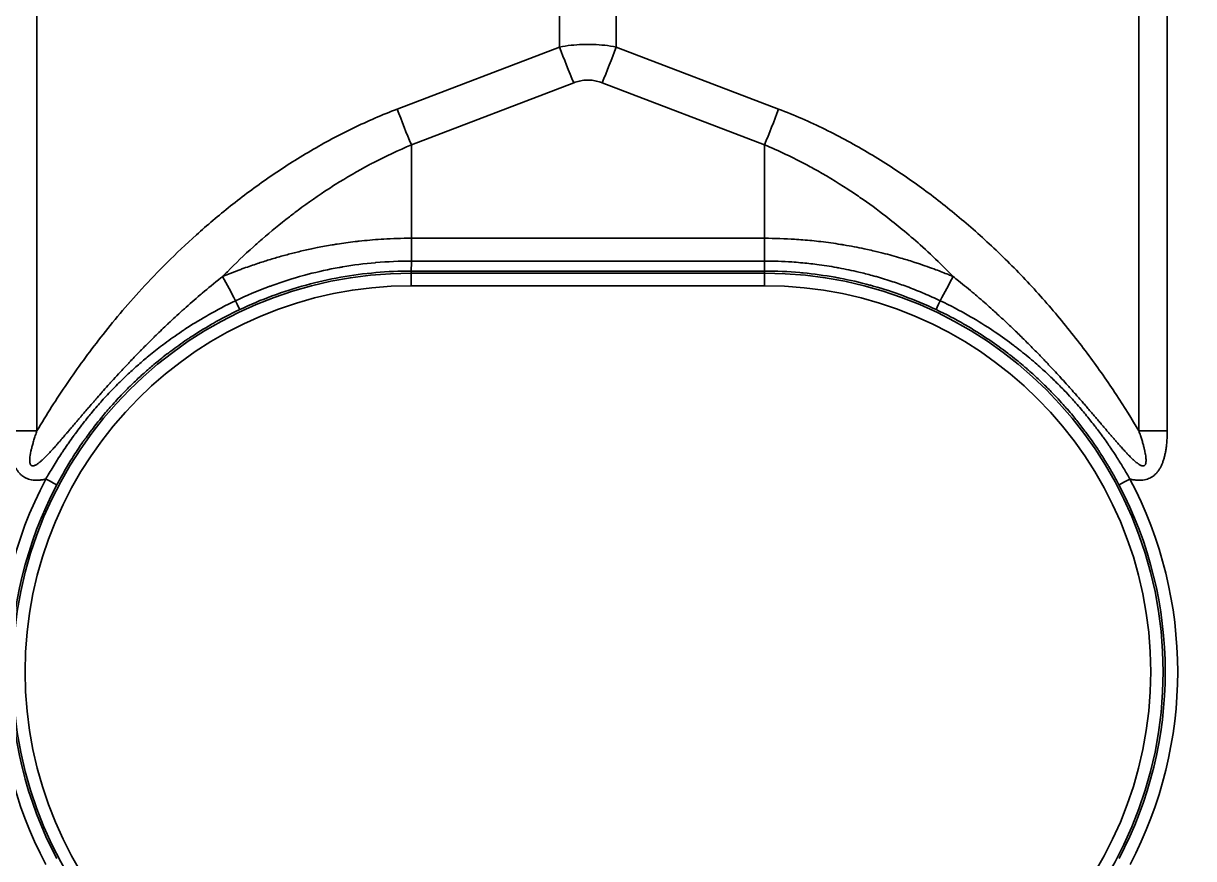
# Model space of a CAD drawing. Header units: millimetres. Extents: x 68 to 2000, y 100 to 2870.
# Drawn here: x 626.75 to 673.76, y 2471.17 to 2504.71 of the extents above; entities that cross this region are included whole.
import ezdxf

# ---------------------------------------------------------------- set-up
doc = ezdxf.new("R2010")
doc.units = ezdxf.units.MM
doc.header["$LTSCALE"] = 10
doc.layers.add('Sichtbar schmal (ISO)', color=7, linetype='Continuous', lineweight=35)

msp = doc.modelspace()

# ---------------------------------------------------------------- linework, layer by layer
at = {"layer": 'Sichtbar schmal (ISO)'}
for p, q in [((627.298, 2521.985), (627.298, 2488.349)), ((648.288, 2503.764), (648.288, 2522.027)), ((650.571, 2503.764), (650.571, 2522.027)), ((671.561, 2521.985), (671.561, 2488.349)), ((672.702, 2521.984), (672.702, 2488.349)), ((648.288, 2503.764), (641.768, 2501.271)), ((657.09, 2501.271), (650.571, 2503.764)), ((648.859, 2502.328), (642.339, 2499.836)), ((656.52, 2499.836), (650, 2502.328)), ((642.339, 2499.836), (642.339, 2496.083)), ((656.52, 2499.836), (656.52, 2496.083)), ((642.339, 2495.166), (642.339, 2496.083)), ((656.52, 2496.083), (642.339, 2496.083)), ((656.52, 2495.166), (656.52, 2496.083)), ((656.52, 2495.166), (642.339, 2495.166)), ((642.329, 2494.678), (642.329, 2494.767)), ((656.529, 2494.767), (642.329, 2494.767)), ((656.529, 2494.678), (656.529, 2494.767)), ((656.529, 2494.678), (642.329, 2494.678)), ((642.329, 2494.179), (642.329, 2494.678)), ((656.529, 2494.179), (656.529, 2494.678)), ((656.529, 2494.179), (642.329, 2494.179))]:
    msp.add_line(p, q, dxfattribs=at)
for centre, radius, start, end in [((642.329, 2478.67), 16.009, 90, 270), ((656.529, 2478.67), 16.009, 270, 90), ((642.329, 2478.67), 15.509, 90, 270), ((656.529, 2478.67), 15.509, 270, 90)]:
    msp.add_arc(centre, radius, start, end, dxfattribs=at)
for centre, major_axis, ratio, start_param, end_param in [((648.859, 2503.79), (1.785, -4.67), 0.108522, 4.67649, 4.988987), ((650, 2503.79), (-1.785, -4.67), 0.108522, 1.294198, 1.606695), ((642.339, 2501.297), (1.785, -4.67), 0.108522, 4.67649, 4.988987), ((656.52, 2501.297), (-1.785, -4.67), 0.108522, 1.294199, 1.606695), ((642.335, 2495.267), (-0.005, -0.5), 0.011395, 0.017589, 1.368692), ((636.283, 2491.657), (4.738, -8.806), 0.002481, 1.789085, 1.903747), ((662.576, 2491.657), (4.738, 8.806), 0.002481, 1.237844, 1.352508), ((635.228, 2493.671), (0.214, -0.452), 0.008973, 0.017454, 1.352676), ((663.631, 2493.671), (-0.214, -0.452), 0.008974, 4.930509, 6.265731), ((626.157, 2488.297), (-10, 0), 0.005236, 4.598022, 4.712389), ((672.702, 2488.297), (-10, 0), 0.005236, 4.712389, 4.826757), ((642.33, 2478.669), (-16.592, 0), 0.999986, 5.79767, 6.768292), ((627.655, 2486.414), (0.442, -0.233), 0.004634, 4.714828, 6.265732), ((671.204, 2486.414), (-0.442, -0.233), 0.004628, 0.017453, 1.568351), ((656.529, 2478.669), (16.592, -0.001), 0.999986, 5.798123, 6.768739), ((642.33, 2478.671), (-16.092, 0), 0.999985, 5.797653, 6.768274), ((656.529, 2478.671), (16.092, -0.001), 0.999985, 5.798126, 6.768741)]:
    msp.add_ellipse(centre, major_axis=major_axis, ratio=ratio, start_param=start_param, end_param=end_param, dxfattribs=at)
for points, knots in [([(650.571, 2503.764), (650.415, 2503.793), (650.26, 2503.817), (650.107, 2503.834), (649.955, 2503.851), (649.804, 2503.862), (649.654, 2503.868), (649.504, 2503.874), (649.354, 2503.874), (649.204, 2503.868), (649.054, 2503.862), (648.904, 2503.851), (648.751, 2503.834), (648.599, 2503.817), (648.444, 2503.793), (648.288, 2503.764)], [0.000001, 0.000001, 0.000001, 0.000001, 0.2, 0.2, 0.2, 0.4, 0.4, 0.4, 0.6, 0.6, 0.6, 0.8, 0.8, 0.8, 1, 1, 1, 1]), ([(650, 2502.328), (649.922, 2502.358), (649.767, 2502.405), (649.541, 2502.438), (649.317, 2502.438), (649.091, 2502.404), (648.937, 2502.358), (648.859, 2502.328)], [0.0000019, 0.0000019, 0.0000019, 0.0000019, 0.2, 0.4, 0.6, 0.8, 1, 1, 1, 1]), ([(641.768, 2501.271), (641.169, 2501.042), (639.989, 2500.529), (638.297, 2499.625), (636.604, 2498.546), (635.042, 2497.381), (633.672, 2496.215), (632.497, 2495.096), (631.49, 2494.041), (630.62, 2493.048), (629.852, 2492.103), (629.155, 2491.18), (628.502, 2490.254), (627.882, 2489.312), (627.489, 2488.671), (627.298, 2488.349)], [0, 0, 0, 0, 0.0769231, 0.1538462, 0.2307692, 0.3076923, 0.3846154, 0.4615385, 0.5384615, 0.6153846, 0.6923077, 0.7692308, 0.8461538, 0.9230769, 1, 1, 1, 1]), ([(642.339, 2499.836), (641.818, 2499.619), (641.303, 2499.376), (640.799, 2499.113), (640.748, 2499.087), (640.697, 2499.06), (640.647, 2499.033), (640.184, 2498.787), (639.731, 2498.524), (639.281, 2498.24), (639.194, 2498.185), (639.107, 2498.129), (639.019, 2498.073), (638.605, 2497.803), (638.192, 2497.515), (637.791, 2497.217), (637.672, 2497.129), (637.555, 2497.039), (637.438, 2496.95), (637.057, 2496.655), (636.689, 2496.352), (636.341, 2496.049), (636.224, 2495.947), (636.11, 2495.846), (635.997, 2495.745), (635.623, 2495.407), (635.273, 2495.071), (634.946, 2494.74), (634.881, 2494.676), (634.818, 2494.611), (634.755, 2494.546)], [0, 0, 0, 0, 0.181719, 0.181719, 0.181719, 0.2, 0.2, 0.2, 0.367516, 0.367516, 0.367516, 0.4, 0.4, 0.4, 0.554365, 0.554365, 0.554365, 0.6, 0.6, 0.6, 0.74987, 0.74987, 0.74987, 0.8, 0.8, 0.8, 0.967195, 0.967195, 0.967195, 1, 1, 1, 1]), ([(664.104, 2494.546), (663.939, 2494.716), (663.771, 2494.884), (663.602, 2495.049), (663.332, 2495.313), (663.057, 2495.57), (662.78, 2495.818), (662.542, 2496.031), (662.302, 2496.237), (662.058, 2496.44), (661.84, 2496.62), (661.619, 2496.797), (661.392, 2496.972), (661.059, 2497.229), (660.713, 2497.481), (660.356, 2497.727), (660.196, 2497.838), (660.033, 2497.946), (659.869, 2498.054), (659.419, 2498.346), (658.954, 2498.626), (658.483, 2498.886), (658.397, 2498.934), (658.31, 2498.981), (658.224, 2499.027), (657.663, 2499.326), (657.096, 2499.596), (656.52, 2499.836)], [0, 0, 0, 0, 0.07693, 0.07693, 0.07693, 0.2, 0.2, 0.2, 0.305772, 0.305772, 0.305772, 0.4, 0.4, 0.4, 0.538024, 0.538024, 0.538024, 0.6, 0.6, 0.6, 0.769124, 0.769124, 0.769124, 0.8, 0.8, 0.8, 1, 1, 1, 1]), ([(642.339, 2496.083), (641.946, 2496.083), (641.575, 2496.071), (641.226, 2496.05), (641.194, 2496.049), (641.161, 2496.047), (641.128, 2496.045), (640.813, 2496.025), (640.518, 2495.998), (640.238, 2495.967), (640.185, 2495.961), (640.131, 2495.955), (640.079, 2495.949), (639.826, 2495.919), (639.587, 2495.886), (639.358, 2495.85), (639.29, 2495.839), (639.224, 2495.828), (639.158, 2495.817), (638.95, 2495.783), (638.751, 2495.746), (638.559, 2495.707), (638.484, 2495.692), (638.41, 2495.677), (638.336, 2495.662), (638.158, 2495.624), (637.985, 2495.585), (637.816, 2495.544), (637.737, 2495.525), (637.659, 2495.506), (637.582, 2495.486), (637.421, 2495.445), (637.262, 2495.403), (637.105, 2495.359), (637.024, 2495.337), (636.944, 2495.314), (636.864, 2495.29), (636.704, 2495.243), (636.545, 2495.194), (636.386, 2495.143), (636.309, 2495.119), (636.232, 2495.094), (636.156, 2495.068), (635.975, 2495.008), (635.794, 2494.945), (635.614, 2494.88), (635.56, 2494.86), (635.506, 2494.84), (635.452, 2494.82), (635.218, 2494.733), (634.986, 2494.641), (634.755, 2494.546)], [0, 0, 0, 0, 0.101531, 0.101531, 0.101531, 0.111111, 0.111111, 0.111111, 0.204271, 0.204271, 0.204271, 0.222222, 0.222222, 0.222222, 0.308086, 0.308086, 0.308086, 0.333333, 0.333333, 0.333333, 0.413208, 0.413208, 0.413208, 0.444444, 0.444444, 0.444444, 0.520293, 0.520293, 0.520293, 0.555556, 0.555556, 0.555556, 0.629101, 0.629101, 0.629101, 0.666667, 0.666667, 0.666667, 0.741691, 0.741691, 0.741691, 0.777778, 0.777778, 0.777778, 0.863237, 0.863237, 0.863237, 0.888889, 0.888889, 0.888889, 1, 1, 1, 1]), ([(664.104, 2494.546), (664.04, 2494.572), (663.977, 2494.598), (663.913, 2494.624), (663.746, 2494.691), (663.578, 2494.756), (663.409, 2494.819), (663.176, 2494.906), (662.941, 2494.989), (662.706, 2495.068), (662.643, 2495.088), (662.581, 2495.109), (662.518, 2495.129), (662.345, 2495.185), (662.172, 2495.238), (661.999, 2495.289), (661.763, 2495.358), (661.526, 2495.423), (661.282, 2495.485), (661.212, 2495.503), (661.14, 2495.52), (661.068, 2495.538), (660.893, 2495.58), (660.713, 2495.621), (660.528, 2495.66), (660.267, 2495.716), (659.995, 2495.768), (659.706, 2495.817), (659.663, 2495.824), (659.621, 2495.831), (659.578, 2495.838), (659.327, 2495.878), (659.063, 2495.916), (658.784, 2495.949), (658.554, 2495.976), (658.314, 2496), (658.06, 2496.021), (657.953, 2496.029), (657.844, 2496.037), (657.732, 2496.044), (657.355, 2496.068), (656.95, 2496.083), (656.52, 2496.083)], [0, 0, 0, 0, 0.030562, 0.030562, 0.030562, 0.111111, 0.111111, 0.111111, 0.222222, 0.222222, 0.222222, 0.251809, 0.251809, 0.251809, 0.333333, 0.333333, 0.333333, 0.444444, 0.444444, 0.444444, 0.476785, 0.476785, 0.476785, 0.555556, 0.555556, 0.555556, 0.666667, 0.666667, 0.666667, 0.682886, 0.682886, 0.682886, 0.777778, 0.777778, 0.777778, 0.855902, 0.855902, 0.855902, 0.888889, 0.888889, 0.888889, 1, 1, 1, 1]), ([(642.339, 2495.166), (641.863, 2495.167), (641.386, 2495.146), (640.91, 2495.105), (640.901, 2495.104), (640.892, 2495.103), (640.884, 2495.103), (640.447, 2495.064), (640.011, 2495.008), (639.578, 2494.934), (639.53, 2494.926), (639.482, 2494.918), (639.435, 2494.909), (639.017, 2494.834), (638.602, 2494.744), (638.192, 2494.637), (638.131, 2494.621), (638.07, 2494.605), (638.009, 2494.588), (637.582, 2494.472), (637.16, 2494.338), (636.744, 2494.188), (636.703, 2494.173), (636.661, 2494.157), (636.62, 2494.142), (636.164, 2493.973), (635.716, 2493.784), (635.278, 2493.575)], [0, 0, 0, 0, 0.1964246, 0.1964246, 0.1964246, 0.2, 0.2, 0.2, 0.38009, 0.38009, 0.38009, 0.4, 0.4, 0.4, 0.5741659, 0.5741659, 0.5741659, 0.6, 0.6, 0.6, 0.7818198, 0.7818198, 0.7818198, 0.8, 0.8, 0.8, 0.9999992, 0.9999992, 0.9999992, 0.9999992]), ([(663.581, 2493.575), (663.37, 2493.676), (663.157, 2493.771), (662.942, 2493.863), (662.736, 2493.95), (662.527, 2494.034), (662.317, 2494.113), (662.291, 2494.123), (662.265, 2494.132), (662.239, 2494.142), (662.054, 2494.211), (661.868, 2494.276), (661.68, 2494.338), (661.461, 2494.41), (661.24, 2494.478), (661.018, 2494.541), (660.962, 2494.557), (660.906, 2494.573), (660.85, 2494.588), (660.67, 2494.637), (660.489, 2494.683), (660.307, 2494.726), (660.044, 2494.788), (659.781, 2494.844), (659.515, 2494.893), (659.485, 2494.898), (659.455, 2494.904), (659.425, 2494.909), (659.159, 2494.957), (658.893, 2494.998), (658.625, 2495.032), (658.409, 2495.06), (658.192, 2495.083), (657.976, 2495.103), (657.86, 2495.113), (657.744, 2495.122), (657.628, 2495.13), (657.259, 2495.154), (656.889, 2495.167), (656.52, 2495.166)], [0.000001, 0.000001, 0.000001, 0.000001, 0.0962028, 0.0962028, 0.0962028, 0.1885909, 0.1885909, 0.1885909, 0.2, 0.2, 0.2, 0.2812779, 0.2812779, 0.2812779, 0.376075, 0.376075, 0.376075, 0.4, 0.4, 0.4, 0.4767899, 0.4767899, 0.4767899, 0.5874182, 0.5874182, 0.5874182, 0.6, 0.6, 0.6, 0.7105934, 0.7105934, 0.7105934, 0.8, 0.8, 0.8, 0.8477332, 0.8477332, 0.8477332, 1, 1, 1, 1]), ([(656.52, 2495.166), (656.52, 2495.122), (656.521, 2495.079), (656.522, 2495.039), (656.522, 2494.999), (656.523, 2494.962), (656.524, 2494.929), (656.524, 2494.911), (656.524, 2494.894), (656.525, 2494.879), (656.525, 2494.866), (656.525, 2494.854), (656.526, 2494.843), (656.526, 2494.819), (656.527, 2494.8), (656.528, 2494.787), (656.528, 2494.775), (656.529, 2494.768), (656.529, 2494.767)], [0, 0, 0, 0, 0.2, 0.2, 0.2, 0.4, 0.4, 0.4, 0.50771, 0.50771, 0.50771, 0.6, 0.6, 0.6, 0.8, 0.8, 0.8, 1, 1, 1, 1]), ([(642.329, 2494.767), (641.857, 2494.767), (641.383, 2494.746), (640.91, 2494.704), (640.438, 2494.662), (639.966, 2494.6), (639.498, 2494.516), (639.03, 2494.432), (638.566, 2494.328), (638.108, 2494.204), (637.649, 2494.079), (637.197, 2493.934), (636.752, 2493.77), (636.307, 2493.606), (635.87, 2493.422), (635.442, 2493.22)], [0, 0, 0, 0, 0.2, 0.2, 0.2, 0.4, 0.4, 0.4, 0.6, 0.6, 0.6, 0.8, 0.8, 0.8, 1, 1, 1, 1]), ([(663.417, 2493.22), (662.999, 2493.417), (662.571, 2493.597), (662.137, 2493.759), (662.127, 2493.763), (662.117, 2493.766), (662.107, 2493.77), (661.708, 2493.917), (661.303, 2494.049), (660.894, 2494.164), (660.846, 2494.177), (660.799, 2494.191), (660.752, 2494.203), (660.355, 2494.311), (659.953, 2494.404), (659.549, 2494.481), (659.486, 2494.493), (659.424, 2494.505), (659.362, 2494.516), (658.938, 2494.592), (658.511, 2494.65), (658.083, 2494.692), (658.038, 2494.696), (657.994, 2494.7), (657.949, 2494.704), (657.476, 2494.746), (657.002, 2494.767), (656.529, 2494.767)], [0, 0, 0, 0, 0.195535, 0.195535, 0.195535, 0.2, 0.2, 0.2, 0.379333, 0.379333, 0.379333, 0.4, 0.4, 0.4, 0.573325, 0.573325, 0.573325, 0.6, 0.6, 0.6, 0.781023, 0.781023, 0.781023, 0.8, 0.8, 0.8, 1, 1, 1, 1]), ([(627.298, 2488.349), (627.274, 2488.282), (627.253, 2488.219), (627.232, 2488.157), (627.212, 2488.096), (627.193, 2488.038), (627.176, 2487.982), (627.159, 2487.925), (627.143, 2487.872), (627.129, 2487.82), (627.128, 2487.816), (627.127, 2487.813), (627.126, 2487.809), (627.112, 2487.761), (627.1, 2487.716), (627.089, 2487.671), (627.088, 2487.667), (627.087, 2487.663), (627.086, 2487.659), (627.075, 2487.616), (627.066, 2487.576), (627.057, 2487.537), (627.056, 2487.532), (627.055, 2487.527), (627.054, 2487.522), (627.047, 2487.485), (627.04, 2487.449), (627.034, 2487.415), (627.033, 2487.41), (627.032, 2487.405), (627.031, 2487.4), (627.026, 2487.367), (627.021, 2487.336), (627.018, 2487.307), (627.017, 2487.301), (627.016, 2487.296), (627.016, 2487.291), (627.013, 2487.263), (627.011, 2487.236), (627.009, 2487.211), (627.009, 2487.206), (627.009, 2487.201), (627.009, 2487.196), (627.008, 2487.172), (627.008, 2487.15), (627.009, 2487.129), (627.009, 2487.124), (627.009, 2487.119), (627.01, 2487.115), (627.011, 2487.096), (627.013, 2487.078), (627.016, 2487.062), (627.017, 2487.058), (627.018, 2487.054), (627.019, 2487.049), (627.022, 2487.035), (627.026, 2487.022), (627.031, 2487.011), (627.033, 2487.007), (627.034, 2487.004), (627.036, 2487), (627.041, 2486.99), (627.046, 2486.982), (627.053, 2486.974), (627.055, 2486.971), (627.057, 2486.969), (627.059, 2486.966), (627.066, 2486.96), (627.073, 2486.955), (627.081, 2486.951), (627.084, 2486.949), (627.087, 2486.947), (627.09, 2486.946), (627.098, 2486.943), (627.107, 2486.941), (627.117, 2486.94), (627.121, 2486.939), (627.126, 2486.939), (627.13, 2486.939), (627.141, 2486.939), (627.152, 2486.94), (627.164, 2486.943), (627.17, 2486.944), (627.176, 2486.946), (627.183, 2486.948), (627.195, 2486.952), (627.209, 2486.957), (627.223, 2486.964), (627.231, 2486.967), (627.239, 2486.971), (627.247, 2486.976), (627.262, 2486.983), (627.277, 2486.992), (627.293, 2487.003), (627.303, 2487.009), (627.313, 2487.015), (627.323, 2487.022), (627.339, 2487.034), (627.356, 2487.046), (627.373, 2487.06), (627.385, 2487.069), (627.397, 2487.078), (627.409, 2487.088), (627.426, 2487.103), (627.445, 2487.118), (627.464, 2487.135), (627.477, 2487.147), (627.491, 2487.159), (627.505, 2487.172), (627.524, 2487.189), (627.543, 2487.207), (627.563, 2487.226), (627.579, 2487.241), (627.595, 2487.257), (627.611, 2487.272), (627.631, 2487.292), (627.651, 2487.312), (627.671, 2487.333), (627.689, 2487.351), (627.707, 2487.369), (627.725, 2487.388), (627.745, 2487.409), (627.766, 2487.431), (627.787, 2487.453), (627.806, 2487.474), (627.826, 2487.496), (627.847, 2487.518), (627.868, 2487.54), (627.889, 2487.564), (627.911, 2487.588), (627.933, 2487.612), (627.955, 2487.637), (627.978, 2487.663), (628, 2487.687), (628.022, 2487.711), (628.045, 2487.737), (628.069, 2487.765), (628.095, 2487.794), (628.121, 2487.823), (628.143, 2487.849), (628.166, 2487.875), (628.19, 2487.902), (628.218, 2487.934), (628.247, 2487.967), (628.276, 2488.002), (628.3, 2488.029), (628.323, 2488.056), (628.347, 2488.084), (628.379, 2488.121), (628.412, 2488.16), (628.446, 2488.199), (628.47, 2488.227), (628.495, 2488.256), (628.52, 2488.285), (628.556, 2488.328), (628.593, 2488.371), (628.631, 2488.416), (628.657, 2488.446), (628.682, 2488.475), (628.708, 2488.506), (628.749, 2488.554), (628.791, 2488.604), (628.835, 2488.655), (628.861, 2488.685), (628.887, 2488.716), (628.914, 2488.748), (628.961, 2488.802), (629.009, 2488.859), (629.058, 2488.917), (629.085, 2488.948), (629.112, 2488.98), (629.14, 2489.012), (629.193, 2489.074), (629.248, 2489.138), (629.305, 2489.204), (629.332, 2489.236), (629.361, 2489.269), (629.389, 2489.302), (629.45, 2489.372), (629.512, 2489.445), (629.577, 2489.519), (629.606, 2489.552), (629.635, 2489.585), (629.665, 2489.619), (629.734, 2489.698), (629.805, 2489.78), (629.879, 2489.863), (629.909, 2489.897), (629.938, 2489.93), (629.969, 2489.964), (630.047, 2490.053), (630.129, 2490.144), (630.213, 2490.237), (630.243, 2490.27), (630.273, 2490.304), (630.303, 2490.337), (630.392, 2490.435), (630.484, 2490.536), (630.579, 2490.639), (630.609, 2490.672), (630.64, 2490.705), (630.67, 2490.738), (630.771, 2490.846), (630.875, 2490.957), (630.983, 2491.072), (631.013, 2491.103), (631.044, 2491.135), (631.074, 2491.168), (631.188, 2491.287), (631.307, 2491.411), (631.431, 2491.538), (631.461, 2491.568), (631.492, 2491.599), (631.522, 2491.631), (631.653, 2491.763), (631.79, 2491.9), (631.933, 2492.042), (631.963, 2492.071), (631.993, 2492.101), (632.023, 2492.131), (632.173, 2492.278), (632.331, 2492.43), (632.497, 2492.587), (632.527, 2492.615), (632.556, 2492.643), (632.586, 2492.671), (632.759, 2492.834), (632.942, 2493.002), (633.135, 2493.176), (633.163, 2493.202), (633.192, 2493.227), (633.22, 2493.253), (633.421, 2493.433), (633.634, 2493.618), (633.859, 2493.81), (633.885, 2493.833), (633.912, 2493.855), (633.939, 2493.878), (634.173, 2494.076), (634.421, 2494.28), (634.684, 2494.489), (634.707, 2494.508), (634.731, 2494.527), (634.755, 2494.546)], [0, 0, 0, 0, 0.0238095, 0.0238095, 0.0238095, 0.047619, 0.047619, 0.047619, 0.0714286, 0.0714286, 0.0714286, 0.0730279, 0.0730279, 0.0730279, 0.0952381, 0.0952381, 0.0952381, 0.097371, 0.097371, 0.097371, 0.1190476, 0.1190476, 0.1190476, 0.121715, 0.121715, 0.121715, 0.1428571, 0.1428571, 0.1428571, 0.146058, 0.146058, 0.146058, 0.1666667, 0.1666667, 0.1666667, 0.1703975, 0.1703975, 0.1703975, 0.1904762, 0.1904762, 0.1904762, 0.1947384, 0.1947384, 0.1947384, 0.2142857, 0.2142857, 0.2142857, 0.2190795, 0.2190795, 0.2190795, 0.2380952, 0.2380952, 0.2380952, 0.2434393, 0.2434393, 0.2434393, 0.2619048, 0.2619048, 0.2619048, 0.2677869, 0.2677869, 0.2677869, 0.2857143, 0.2857143, 0.2857143, 0.2921537, 0.2921537, 0.2921537, 0.3095238, 0.3095238, 0.3095238, 0.3164856, 0.3164856, 0.3164856, 0.3333333, 0.3333333, 0.3333333, 0.3407631, 0.3407631, 0.3407631, 0.3571429, 0.3571429, 0.3571429, 0.3651432, 0.3651432, 0.3651432, 0.3809524, 0.3809524, 0.3809524, 0.3894852, 0.3894852, 0.3894852, 0.4047619, 0.4047619, 0.4047619, 0.4138243, 0.4138243, 0.4138243, 0.4285714, 0.4285714, 0.4285714, 0.4381571, 0.4381571, 0.4381571, 0.452381, 0.452381, 0.452381, 0.4625046, 0.4625046, 0.4625046, 0.4761905, 0.4761905, 0.4761905, 0.4868555, 0.4868555, 0.4868555, 0.5, 0.5, 0.5, 0.5111997, 0.5111997, 0.5111997, 0.5238095, 0.5238095, 0.5238095, 0.5355358, 0.5355358, 0.5355358, 0.547619, 0.547619, 0.547619, 0.5598771, 0.5598771, 0.5598771, 0.5714286, 0.5714286, 0.5714286, 0.5842192, 0.5842192, 0.5842192, 0.5952381, 0.5952381, 0.5952381, 0.6085612, 0.6085612, 0.6085612, 0.6190476, 0.6190476, 0.6190476, 0.6329041, 0.6329041, 0.6329041, 0.6428571, 0.6428571, 0.6428571, 0.6572478, 0.6572478, 0.6572478, 0.6666667, 0.6666667, 0.6666667, 0.6815889, 0.6815889, 0.6815889, 0.6904762, 0.6904762, 0.6904762, 0.7059303, 0.7059303, 0.7059303, 0.7142857, 0.7142857, 0.7142857, 0.730272, 0.730272, 0.730272, 0.7380952, 0.7380952, 0.7380952, 0.7546137, 0.7546137, 0.7546137, 0.7619048, 0.7619048, 0.7619048, 0.7789591, 0.7789591, 0.7789591, 0.7857143, 0.7857143, 0.7857143, 0.8033049, 0.8033049, 0.8033049, 0.8095238, 0.8095238, 0.8095238, 0.8276439, 0.8276439, 0.8276439, 0.8333333, 0.8333333, 0.8333333, 0.8519826, 0.8519826, 0.8519826, 0.8571429, 0.8571429, 0.8571429, 0.8763254, 0.8763254, 0.8763254, 0.8809524, 0.8809524, 0.8809524, 0.9006683, 0.9006683, 0.9006683, 0.9047619, 0.9047619, 0.9047619, 0.9250119, 0.9250119, 0.9250119, 0.9285714, 0.9285714, 0.9285714, 0.9493536, 0.9493536, 0.9493536, 0.952381, 0.952381, 0.952381, 0.9737001, 0.9737001, 0.9737001, 0.9761905, 0.9761905, 0.9761905, 0.99803, 0.99803, 0.99803, 0.9999998, 0.9999998, 0.9999998, 0.9999998]), ([(671.561, 2488.349), (671.583, 2488.285), (671.604, 2488.224), (671.624, 2488.166), (671.643, 2488.108), (671.661, 2488.052), (671.678, 2487.998), (671.694, 2487.945), (671.71, 2487.893), (671.724, 2487.844), (671.738, 2487.794), (671.751, 2487.747), (671.762, 2487.701), (671.763, 2487.698), (671.764, 2487.695), (671.765, 2487.691), (671.775, 2487.65), (671.785, 2487.61), (671.794, 2487.571), (671.795, 2487.568), (671.795, 2487.564), (671.796, 2487.56), (671.805, 2487.523), (671.812, 2487.487), (671.818, 2487.453), (671.819, 2487.449), (671.82, 2487.445), (671.821, 2487.441), (671.827, 2487.408), (671.832, 2487.377), (671.836, 2487.347), (671.837, 2487.343), (671.837, 2487.338), (671.838, 2487.334), (671.842, 2487.305), (671.845, 2487.278), (671.847, 2487.252), (671.847, 2487.248), (671.848, 2487.243), (671.848, 2487.239), (671.85, 2487.214), (671.851, 2487.191), (671.851, 2487.169), (671.851, 2487.165), (671.851, 2487.161), (671.851, 2487.157), (671.851, 2487.136), (671.85, 2487.117), (671.848, 2487.099), (671.848, 2487.095), (671.847, 2487.092), (671.847, 2487.088), (671.845, 2487.071), (671.842, 2487.056), (671.838, 2487.043), (671.838, 2487.039), (671.837, 2487.036), (671.836, 2487.033), (671.832, 2487.02), (671.828, 2487.009), (671.823, 2486.999), (671.816, 2486.987), (671.809, 2486.976), (671.8, 2486.967), (671.792, 2486.959), (671.782, 2486.952), (671.771, 2486.947), (671.76, 2486.942), (671.748, 2486.939), (671.733, 2486.939), (671.729, 2486.939), (671.725, 2486.939), (671.72, 2486.939), (671.709, 2486.94), (671.696, 2486.942), (671.682, 2486.946), (671.677, 2486.948), (671.671, 2486.95), (671.665, 2486.952), (671.651, 2486.957), (671.635, 2486.964), (671.619, 2486.972), (671.612, 2486.976), (671.605, 2486.979), (671.597, 2486.984), (671.58, 2486.993), (671.563, 2487.004), (671.544, 2487.017), (671.535, 2487.023), (671.526, 2487.029), (671.517, 2487.036), (671.498, 2487.05), (671.479, 2487.065), (671.458, 2487.081), (671.448, 2487.09), (671.437, 2487.099), (671.426, 2487.108), (671.406, 2487.125), (671.384, 2487.144), (671.362, 2487.164), (671.35, 2487.175), (671.338, 2487.186), (671.325, 2487.198), (671.303, 2487.219), (671.28, 2487.241), (671.257, 2487.263), (671.243, 2487.277), (671.229, 2487.291), (671.215, 2487.306), (671.192, 2487.329), (671.168, 2487.353), (671.144, 2487.378), (671.128, 2487.395), (671.112, 2487.411), (671.096, 2487.429), (671.071, 2487.454), (671.047, 2487.48), (671.021, 2487.508), (671.004, 2487.527), (670.986, 2487.547), (670.967, 2487.567), (670.942, 2487.594), (670.916, 2487.623), (670.889, 2487.653), (670.869, 2487.675), (670.849, 2487.698), (670.828, 2487.721), (670.802, 2487.751), (670.774, 2487.782), (670.746, 2487.814), (670.724, 2487.84), (670.7, 2487.866), (670.677, 2487.893), (670.649, 2487.926), (670.62, 2487.959), (670.59, 2487.993), (670.564, 2488.023), (670.538, 2488.053), (670.511, 2488.084), (670.481, 2488.119), (670.451, 2488.155), (670.42, 2488.191), (670.39, 2488.225), (670.36, 2488.26), (670.33, 2488.296), (670.298, 2488.333), (670.266, 2488.371), (670.233, 2488.41), (670.2, 2488.449), (670.165, 2488.489), (670.13, 2488.53), (670.097, 2488.569), (670.063, 2488.609), (670.028, 2488.65), (669.99, 2488.695), (669.951, 2488.741), (669.911, 2488.787), (669.876, 2488.829), (669.84, 2488.871), (669.802, 2488.915), (669.759, 2488.965), (669.715, 2489.017), (669.669, 2489.07), (669.632, 2489.114), (669.593, 2489.159), (669.554, 2489.204), (669.505, 2489.261), (669.454, 2489.32), (669.402, 2489.38), (669.363, 2489.426), (669.322, 2489.473), (669.28, 2489.521), (669.224, 2489.585), (669.166, 2489.651), (669.107, 2489.719), (669.065, 2489.767), (669.021, 2489.816), (668.977, 2489.866), (668.913, 2489.938), (668.847, 2490.012), (668.78, 2490.088), (668.735, 2490.139), (668.689, 2490.19), (668.642, 2490.241), (668.569, 2490.322), (668.494, 2490.405), (668.416, 2490.49), (668.369, 2490.542), (668.321, 2490.595), (668.271, 2490.648), (668.188, 2490.738), (668.102, 2490.831), (668.014, 2490.925), (667.963, 2490.979), (667.912, 2491.033), (667.86, 2491.088), (667.765, 2491.188), (667.667, 2491.291), (667.565, 2491.396), (667.512, 2491.451), (667.458, 2491.506), (667.403, 2491.563), (667.295, 2491.673), (667.182, 2491.787), (667.065, 2491.903), (667.009, 2491.959), (666.952, 2492.016), (666.894, 2492.073), (666.77, 2492.196), (666.641, 2492.321), (666.506, 2492.45), (666.447, 2492.507), (666.386, 2492.564), (666.325, 2492.622), (666.181, 2492.757), (666.032, 2492.896), (665.875, 2493.039), (665.812, 2493.097), (665.747, 2493.155), (665.681, 2493.215), (665.514, 2493.365), (665.338, 2493.52), (665.153, 2493.679), (665.084, 2493.738), (665.014, 2493.798), (664.943, 2493.859), (664.745, 2494.026), (664.539, 2494.197), (664.322, 2494.372), (664.25, 2494.43), (664.178, 2494.488), (664.104, 2494.546)], [0, 0, 0, 0, 0.0238095, 0.0238095, 0.0238095, 0.047619, 0.047619, 0.047619, 0.0714286, 0.0714286, 0.0714286, 0.0952381, 0.0952381, 0.0952381, 0.0969781, 0.0969781, 0.0969781, 0.1190476, 0.1190476, 0.1190476, 0.121223, 0.121223, 0.121223, 0.1428571, 0.1428571, 0.1428571, 0.1454672, 0.1454672, 0.1454672, 0.1666667, 0.1666667, 0.1666667, 0.1697096, 0.1697096, 0.1697096, 0.1904762, 0.1904762, 0.1904762, 0.1939527, 0.1939527, 0.1939527, 0.2142857, 0.2142857, 0.2142857, 0.2181982, 0.2181982, 0.2181982, 0.2380952, 0.2380952, 0.2380952, 0.2424508, 0.2424508, 0.2424508, 0.2619048, 0.2619048, 0.2619048, 0.2666986, 0.2666986, 0.2666986, 0.2857143, 0.2857143, 0.2857143, 0.3095238, 0.3095238, 0.3095238, 0.3333333, 0.3333333, 0.3333333, 0.3571429, 0.3571429, 0.3571429, 0.3636603, 0.3636603, 0.3636603, 0.3809524, 0.3809524, 0.3809524, 0.3879033, 0.3879033, 0.3879033, 0.4047619, 0.4047619, 0.4047619, 0.4121547, 0.4121547, 0.4121547, 0.4285714, 0.4285714, 0.4285714, 0.4363978, 0.4363978, 0.4363978, 0.452381, 0.452381, 0.452381, 0.4606345, 0.4606345, 0.4606345, 0.4761905, 0.4761905, 0.4761905, 0.4848842, 0.4848842, 0.4848842, 0.5, 0.5, 0.5, 0.5091343, 0.5091343, 0.5091343, 0.5238095, 0.5238095, 0.5238095, 0.5333787, 0.5333787, 0.5333787, 0.547619, 0.547619, 0.547619, 0.5576197, 0.5576197, 0.5576197, 0.5714286, 0.5714286, 0.5714286, 0.5818626, 0.5818626, 0.5818626, 0.5952381, 0.5952381, 0.5952381, 0.6061063, 0.6061063, 0.6061063, 0.6190476, 0.6190476, 0.6190476, 0.6303502, 0.6303502, 0.6303502, 0.6428571, 0.6428571, 0.6428571, 0.6545951, 0.6545951, 0.6545951, 0.6666667, 0.6666667, 0.6666667, 0.6788392, 0.6788392, 0.6788392, 0.6904762, 0.6904762, 0.6904762, 0.7030824, 0.7030824, 0.7030824, 0.7142857, 0.7142857, 0.7142857, 0.7273264, 0.7273264, 0.7273264, 0.7380952, 0.7380952, 0.7380952, 0.7515702, 0.7515702, 0.7515702, 0.7619048, 0.7619048, 0.7619048, 0.7758145, 0.7758145, 0.7758145, 0.7857143, 0.7857143, 0.7857143, 0.8000588, 0.8000588, 0.8000588, 0.8095238, 0.8095238, 0.8095238, 0.8243033, 0.8243033, 0.8243033, 0.8333333, 0.8333333, 0.8333333, 0.8485465, 0.8485465, 0.8485465, 0.8571429, 0.8571429, 0.8571429, 0.8727909, 0.8727909, 0.8727909, 0.8809524, 0.8809524, 0.8809524, 0.8970368, 0.8970368, 0.8970368, 0.9047619, 0.9047619, 0.9047619, 0.9212781, 0.9212781, 0.9212781, 0.9285714, 0.9285714, 0.9285714, 0.9455208, 0.9455208, 0.9455208, 0.952381, 0.952381, 0.952381, 0.9697265, 0.9697265, 0.9697265, 0.9761905, 0.9761905, 0.9761905, 0.9940813, 0.9940813, 0.9940813, 0.9999997, 0.9999997, 0.9999997, 0.9999997]), ([(635.278, 2493.575), (634.887, 2493.389), (634.521, 2493.197), (634.183, 2493.004), (634.156, 2492.989), (634.129, 2492.974), (634.103, 2492.958), (633.795, 2492.781), (633.51, 2492.604), (633.243, 2492.428), (633.197, 2492.398), (633.152, 2492.368), (633.107, 2492.338), (632.868, 2492.177), (632.644, 2492.017), (632.432, 2491.86), (632.374, 2491.816), (632.316, 2491.773), (632.26, 2491.73), (632.073, 2491.587), (631.897, 2491.446), (631.73, 2491.308), (631.664, 2491.253), (631.598, 2491.198), (631.535, 2491.143), (631.39, 2491.019), (631.252, 2490.897), (631.121, 2490.777), (631.049, 2490.712), (630.98, 2490.648), (630.912, 2490.584), (630.8, 2490.478), (630.693, 2490.374), (630.59, 2490.271), (630.516, 2490.198), (630.445, 2490.126), (630.375, 2490.055), (630.289, 2489.966), (630.206, 2489.878), (630.125, 2489.792), (630.051, 2489.712), (629.98, 2489.634), (629.91, 2489.557), (629.844, 2489.483), (629.781, 2489.411), (629.719, 2489.34), (629.645, 2489.255), (629.574, 2489.172), (629.506, 2489.09), (629.456, 2489.031), (629.408, 2488.972), (629.361, 2488.914), (629.289, 2488.826), (629.22, 2488.739), (629.154, 2488.655), (629.117, 2488.607), (629.081, 2488.561), (629.045, 2488.515), (628.975, 2488.424), (628.909, 2488.335), (628.845, 2488.248), (628.818, 2488.212), (628.792, 2488.177), (628.766, 2488.141), (628.699, 2488.049), (628.635, 2487.958), (628.574, 2487.871), (628.555, 2487.845), (628.538, 2487.819), (628.52, 2487.794), (628.455, 2487.7), (628.394, 2487.609), (628.336, 2487.522), (628.324, 2487.505), (628.313, 2487.488), (628.302, 2487.471), (628.241, 2487.378), (628.182, 2487.288), (628.127, 2487.201), (628.122, 2487.193), (628.117, 2487.184), (628.111, 2487.176), (628.053, 2487.083), (627.997, 2486.994), (627.946, 2486.909), (627.889, 2486.817), (627.837, 2486.729), (627.789, 2486.646), (627.741, 2486.563), (627.696, 2486.485), (627.655, 2486.412)], [0, 0, 0, 0, 0.0579174, 0.0579174, 0.0579174, 0.0625, 0.0625, 0.0625, 0.1158547, 0.1158547, 0.1158547, 0.125, 0.125, 0.125, 0.1739551, 0.1739551, 0.1739551, 0.1875, 0.1875, 0.1875, 0.2321788, 0.2321788, 0.2321788, 0.25, 0.25, 0.25, 0.2905188, 0.2905188, 0.2905188, 0.3125, 0.3125, 0.3125, 0.3489582, 0.3489582, 0.3489582, 0.375, 0.375, 0.375, 0.4074877, 0.4074877, 0.4074877, 0.4375, 0.4375, 0.4375, 0.4660952, 0.4660952, 0.4660952, 0.5, 0.5, 0.5, 0.5247745, 0.5247745, 0.5247745, 0.5625, 0.5625, 0.5625, 0.5835038, 0.5835038, 0.5835038, 0.625, 0.625, 0.625, 0.6422265, 0.6422265, 0.6422265, 0.6875, 0.6875, 0.6875, 0.7008733, 0.7008733, 0.7008733, 0.75, 0.75, 0.75, 0.7594415, 0.7594415, 0.7594415, 0.8125, 0.8125, 0.8125, 0.8176088, 0.8176088, 0.8176088, 0.875, 0.875, 0.875, 0.9375, 0.9375, 0.9375, 0.9999999, 0.9999999, 0.9999999, 0.9999999]), ([(671.204, 2486.412), (671.167, 2486.477), (671.128, 2486.546), (671.085, 2486.619), (671.081, 2486.627), (671.077, 2486.634), (671.073, 2486.641), (671.034, 2486.708), (670.992, 2486.778), (670.948, 2486.852), (670.94, 2486.865), (670.932, 2486.878), (670.924, 2486.892), (670.881, 2486.961), (670.837, 2487.034), (670.789, 2487.11), (670.777, 2487.13), (670.764, 2487.151), (670.75, 2487.172), (670.705, 2487.243), (670.658, 2487.317), (670.608, 2487.394), (670.589, 2487.422), (670.57, 2487.451), (670.551, 2487.48), (670.503, 2487.552), (670.453, 2487.627), (670.4, 2487.704), (670.375, 2487.741), (670.349, 2487.779), (670.323, 2487.817), (670.272, 2487.89), (670.22, 2487.965), (670.165, 2488.041), (670.131, 2488.088), (670.097, 2488.136), (670.061, 2488.184), (670.008, 2488.256), (669.954, 2488.33), (669.897, 2488.405), (669.853, 2488.463), (669.808, 2488.522), (669.762, 2488.582), (669.707, 2488.652), (669.651, 2488.724), (669.592, 2488.797), (669.536, 2488.867), (669.478, 2488.939), (669.418, 2489.012), (669.362, 2489.079), (669.304, 2489.148), (669.245, 2489.218), (669.173, 2489.302), (669.099, 2489.388), (669.022, 2489.475), (668.965, 2489.539), (668.907, 2489.603), (668.847, 2489.669), (668.756, 2489.768), (668.661, 2489.87), (668.562, 2489.973), (668.506, 2490.032), (668.449, 2490.091), (668.39, 2490.151), (668.275, 2490.267), (668.154, 2490.386), (668.027, 2490.507), (667.973, 2490.559), (667.918, 2490.611), (667.862, 2490.663), (667.717, 2490.798), (667.564, 2490.936), (667.401, 2491.077), (667.352, 2491.12), (667.302, 2491.163), (667.251, 2491.206), (667.067, 2491.361), (666.873, 2491.519), (666.665, 2491.679), (666.623, 2491.711), (666.582, 2491.743), (666.539, 2491.776), (666.309, 2491.95), (666.062, 2492.128), (665.796, 2492.308), (665.767, 2492.328), (665.738, 2492.347), (665.708, 2492.367), (665.421, 2492.559), (665.112, 2492.753), (664.775, 2492.947), (664.761, 2492.955), (664.746, 2492.964), (664.732, 2492.972), (664.378, 2493.175), (663.995, 2493.378), (663.581, 2493.575)], [0.0000001, 0.0000001, 0.0000001, 0.0000001, 0.0588235, 0.0588235, 0.0588235, 0.0646224, 0.0646224, 0.0646224, 0.1176471, 0.1176471, 0.1176471, 0.1272228, 0.1272228, 0.1272228, 0.1764706, 0.1764706, 0.1764706, 0.189773, 0.189773, 0.189773, 0.2352941, 0.2352941, 0.2352941, 0.2521256, 0.2521256, 0.2521256, 0.2941176, 0.2941176, 0.2941176, 0.3143832, 0.3143832, 0.3143832, 0.3529412, 0.3529412, 0.3529412, 0.3765824, 0.3765824, 0.3765824, 0.4117647, 0.4117647, 0.4117647, 0.4387874, 0.4387874, 0.4387874, 0.4705882, 0.4705882, 0.4705882, 0.501055, 0.501055, 0.501055, 0.5294118, 0.5294118, 0.5294118, 0.5633979, 0.5633979, 0.5633979, 0.5882353, 0.5882353, 0.5882353, 0.6258255, 0.6258255, 0.6258255, 0.6470588, 0.6470588, 0.6470588, 0.688354, 0.688354, 0.688354, 0.7058824, 0.7058824, 0.7058824, 0.7509911, 0.7509911, 0.7509911, 0.7647059, 0.7647059, 0.7647059, 0.8137758, 0.8137758, 0.8137758, 0.8235294, 0.8235294, 0.8235294, 0.8765024, 0.8765024, 0.8765024, 0.8823529, 0.8823529, 0.8823529, 0.9387553, 0.9387553, 0.9387553, 0.9411765, 0.9411765, 0.9411765, 1, 1, 1, 1]), ([(635.442, 2493.22), (635.06, 2493.039), (634.705, 2492.852), (634.376, 2492.665), (634.35, 2492.65), (634.324, 2492.636), (634.298, 2492.621), (633.999, 2492.448), (633.721, 2492.276), (633.462, 2492.105), (633.418, 2492.075), (633.374, 2492.046), (633.33, 2492.017), (633.098, 2491.86), (632.88, 2491.704), (632.675, 2491.551), (632.618, 2491.508), (632.563, 2491.466), (632.508, 2491.423), (632.327, 2491.284), (632.156, 2491.147), (631.995, 2491.011), (631.93, 2490.957), (631.867, 2490.903), (631.806, 2490.85), (631.666, 2490.729), (631.532, 2490.61), (631.406, 2490.492), (631.337, 2490.428), (631.27, 2490.365), (631.204, 2490.303), (631.096, 2490.199), (630.992, 2490.097), (630.893, 2489.997), (630.822, 2489.925), (630.754, 2489.854), (630.687, 2489.784), (630.604, 2489.697), (630.524, 2489.611), (630.447, 2489.526), (630.375, 2489.448), (630.307, 2489.371), (630.24, 2489.296), (630.177, 2489.223), (630.115, 2489.152), (630.056, 2489.082), (629.986, 2488.999), (629.918, 2488.917), (629.853, 2488.837), (629.805, 2488.779), (629.759, 2488.721), (629.714, 2488.664), (629.645, 2488.577), (629.579, 2488.492), (629.516, 2488.408), (629.48, 2488.362), (629.446, 2488.316), (629.412, 2488.271), (629.346, 2488.181), (629.282, 2488.094), (629.222, 2488.008), (629.196, 2487.972), (629.172, 2487.937), (629.147, 2487.902), (629.083, 2487.811), (629.022, 2487.722), (628.964, 2487.635), (628.947, 2487.61), (628.93, 2487.584), (628.914, 2487.559), (628.852, 2487.467), (628.794, 2487.377), (628.739, 2487.29), (628.729, 2487.273), (628.718, 2487.257), (628.708, 2487.24), (628.65, 2487.147), (628.595, 2487.058), (628.543, 2486.972), (628.538, 2486.963), (628.533, 2486.955), (628.528, 2486.947), (628.473, 2486.854), (628.421, 2486.765), (628.372, 2486.681), (628.319, 2486.588), (628.27, 2486.5), (628.224, 2486.417), (628.179, 2486.334), (628.136, 2486.255), (628.097, 2486.181)], [0, 0, 0, 0, 0.057918, 0.057918, 0.057918, 0.0625, 0.0625, 0.0625, 0.1158557, 0.1158557, 0.1158557, 0.125, 0.125, 0.125, 0.1739559, 0.1739559, 0.1739559, 0.1875, 0.1875, 0.1875, 0.2321798, 0.2321798, 0.2321798, 0.25, 0.25, 0.25, 0.2905199, 0.2905199, 0.2905199, 0.3125, 0.3125, 0.3125, 0.3489592, 0.3489592, 0.3489592, 0.375, 0.375, 0.375, 0.4074888, 0.4074888, 0.4074888, 0.4375, 0.4375, 0.4375, 0.4660965, 0.4660965, 0.4660965, 0.5, 0.5, 0.5, 0.5247758, 0.5247758, 0.5247758, 0.5625, 0.5625, 0.5625, 0.5835051, 0.5835051, 0.5835051, 0.625, 0.625, 0.625, 0.642228, 0.642228, 0.642228, 0.6875, 0.6875, 0.6875, 0.7008749, 0.7008749, 0.7008749, 0.75, 0.75, 0.75, 0.7594433, 0.7594433, 0.7594433, 0.8125, 0.8125, 0.8125, 0.8176105, 0.8176105, 0.8176105, 0.875, 0.875, 0.875, 0.9375, 0.9375, 0.9375, 0.9999999, 0.9999999, 0.9999999, 0.9999999]), ([(670.762, 2486.181), (670.727, 2486.247), (670.69, 2486.316), (670.649, 2486.39), (670.645, 2486.397), (670.641, 2486.405), (670.637, 2486.412), (670.601, 2486.479), (670.561, 2486.549), (670.52, 2486.623), (670.512, 2486.636), (670.504, 2486.65), (670.497, 2486.663), (670.457, 2486.733), (670.415, 2486.805), (670.37, 2486.881), (670.358, 2486.901), (670.346, 2486.922), (670.333, 2486.942), (670.291, 2487.013), (670.246, 2487.087), (670.199, 2487.163), (670.182, 2487.191), (670.164, 2487.22), (670.146, 2487.248), (670.1, 2487.32), (670.053, 2487.394), (670.003, 2487.471), (669.979, 2487.507), (669.955, 2487.545), (669.93, 2487.583), (669.882, 2487.654), (669.832, 2487.728), (669.78, 2487.804), (669.748, 2487.85), (669.716, 2487.897), (669.682, 2487.945), (669.632, 2488.016), (669.58, 2488.089), (669.526, 2488.163), (669.484, 2488.22), (669.441, 2488.278), (669.397, 2488.337), (669.345, 2488.406), (669.291, 2488.477), (669.235, 2488.549), (669.182, 2488.618), (669.126, 2488.688), (669.069, 2488.76), (669.015, 2488.826), (668.96, 2488.894), (668.903, 2488.963), (668.834, 2489.045), (668.763, 2489.129), (668.689, 2489.215), (668.635, 2489.278), (668.579, 2489.341), (668.521, 2489.406), (668.434, 2489.503), (668.343, 2489.603), (668.248, 2489.704), (668.194, 2489.762), (668.138, 2489.82), (668.081, 2489.878), (667.971, 2489.992), (667.855, 2490.109), (667.732, 2490.228), (667.68, 2490.278), (667.627, 2490.329), (667.573, 2490.381), (667.433, 2490.513), (667.285, 2490.648), (667.128, 2490.785), (667.08, 2490.827), (667.031, 2490.869), (666.982, 2490.911), (666.805, 2491.063), (666.616, 2491.217), (666.415, 2491.374), (666.375, 2491.405), (666.334, 2491.437), (666.293, 2491.468), (666.069, 2491.639), (665.83, 2491.812), (665.572, 2491.987), (665.544, 2492.007), (665.515, 2492.026), (665.486, 2492.046), (665.207, 2492.232), (664.907, 2492.421), (664.58, 2492.61), (664.566, 2492.618), (664.552, 2492.626), (664.537, 2492.634), (664.194, 2492.831), (663.82, 2493.029), (663.417, 2493.22)], [0.0000002, 0.0000002, 0.0000002, 0.0000002, 0.0588235, 0.0588235, 0.0588235, 0.0646216, 0.0646216, 0.0646216, 0.1176471, 0.1176471, 0.1176471, 0.1272213, 0.1272213, 0.1272213, 0.1764706, 0.1764706, 0.1764706, 0.1897709, 0.1897709, 0.1897709, 0.2352941, 0.2352941, 0.2352941, 0.2521237, 0.2521237, 0.2521237, 0.2941176, 0.2941176, 0.2941176, 0.3143815, 0.3143815, 0.3143815, 0.3529412, 0.3529412, 0.3529412, 0.3765808, 0.3765808, 0.3765808, 0.4117647, 0.4117647, 0.4117647, 0.4387859, 0.4387859, 0.4387859, 0.4705882, 0.4705882, 0.4705882, 0.5010536, 0.5010536, 0.5010536, 0.5294118, 0.5294118, 0.5294118, 0.5633966, 0.5633966, 0.5633966, 0.5882353, 0.5882353, 0.5882353, 0.6258244, 0.6258244, 0.6258244, 0.6470588, 0.6470588, 0.6470588, 0.6883529, 0.6883529, 0.6883529, 0.7058824, 0.7058824, 0.7058824, 0.7509902, 0.7509902, 0.7509902, 0.7647059, 0.7647059, 0.7647059, 0.8137749, 0.8137749, 0.8137749, 0.8235294, 0.8235294, 0.8235294, 0.8765017, 0.8765017, 0.8765017, 0.8823529, 0.8823529, 0.8823529, 0.9387544, 0.9387544, 0.9387544, 0.9411765, 0.9411765, 0.9411765, 1, 1, 1, 1])]:
    msp.add_open_spline(points, degree=3, knots=knots, dxfattribs=at)
for points in [[(671.561, 2488.349), (671.285, 2488.815), (670.683, 2489.785), (669.584, 2491.366), (668.311, 2492.984), (666.919, 2494.541), (665.464, 2495.971), (663.979, 2497.251), (662.46, 2498.4), (660.779, 2499.499), (658.96, 2500.489), (657.722, 2501.03), (657.09, 2501.271)], [(626.157, 2488.349), (626.157, 2488.272), (626.159, 2488.123), (626.171, 2487.916), (626.19, 2487.723), (626.217, 2487.542), (626.25, 2487.375), (626.291, 2487.221), (626.339, 2487.078), (626.394, 2486.948), (626.457, 2486.829), (626.527, 2486.724), (626.603, 2486.634), (626.683, 2486.559), (626.767, 2486.498), (626.857, 2486.448), (626.958, 2486.407), (627.076, 2486.377), (627.207, 2486.361), (627.347, 2486.362), (627.496, 2486.378), (627.601, 2486.399), (627.655, 2486.412)], [(672.702, 2488.349), (672.702, 2488.276), (672.7, 2488.136), (672.69, 2487.942), (672.673, 2487.759), (672.65, 2487.589), (672.62, 2487.43), (672.585, 2487.282), (672.544, 2487.145), (672.496, 2487.018), (672.442, 2486.902), (672.382, 2486.798), (672.317, 2486.705), (672.247, 2486.625), (672.173, 2486.557), (672.093, 2486.499), (672.006, 2486.449), (671.906, 2486.408), (671.79, 2486.378), (671.658, 2486.362), (671.516, 2486.361), (671.364, 2486.377), (671.258, 2486.399), (671.204, 2486.412)]]:
    msp.add_open_spline(points, degree=3, dxfattribs=at)

doc.saveas('drawing.dxf')
